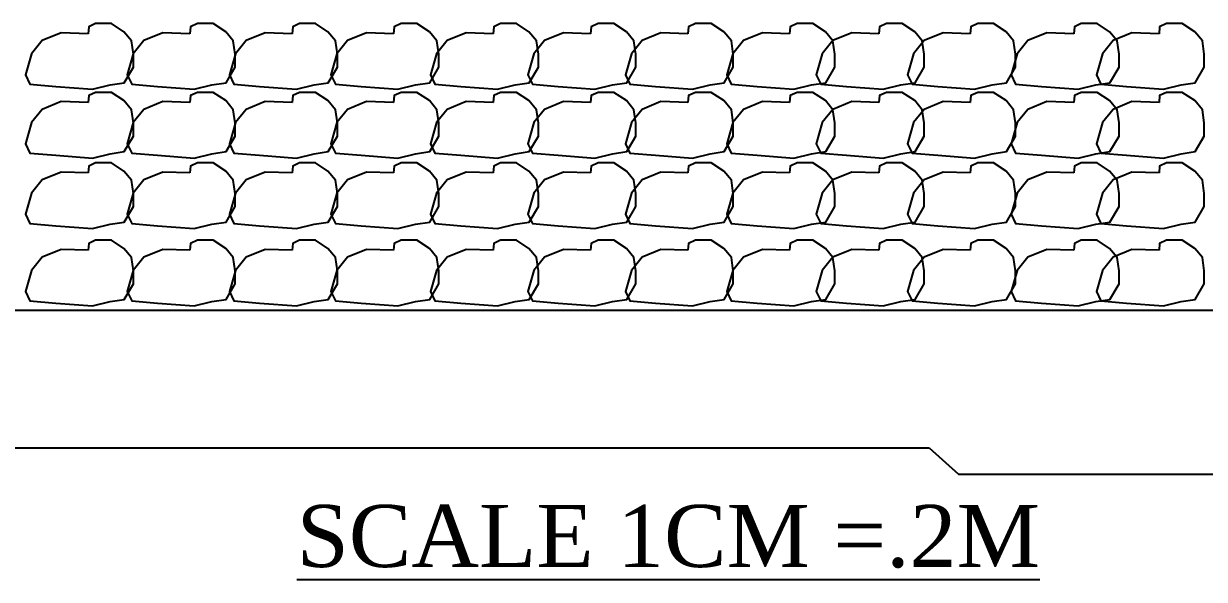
# Model space of a CAD drawing. Header units: metres. Extents: x 0.51 to 7.82, y 1.27 to 6.31.
# Drawn here: x 2.919 to 3.87, y 4.044 to 4.491 of the extents above; entities that cross this region are included whole.
import ezdxf

# ---------------------------------------------------------------- set-up
doc = ezdxf.new("R2010")
doc.units = ezdxf.units.M
doc.header["$MEASUREMENT"] = 0
for name, color, linetype in [('DWG. LINE', 1, 'Continuous'), ('HATCH', 2, 'Continuous'), ('TEXT', 7, 'Continuous')]:
    doc.layers.add(name, color=color, linetype=linetype)
doc.styles.get("Standard").update_dxf_attribs({"font": 'TIMES.TTF', "height": 0.05})

msp = doc.modelspace()

# ---------------------------------------------------------------- linework, layer by layer
at = {"layer": 'DWG. LINE'}
for p, q in [((0.77902, 4.26054), (4.19236, 4.26054)), ((1.86207, 4.14958), (3.64861, 4.14958)), ((3.64861, 4.14958), (3.67208, 4.1284)), ((3.67208, 4.1284), (4.23668, 4.1284))]:
    msp.add_line(p, q, dxfattribs=at)
at = {"layer": 'HATCH'}
for points in [[(2.97117, 4.48304), (2.94939, 4.4838), (2.93419, 4.47747), (2.92558, 4.46684), (2.92077, 4.44988), (2.92431, 4.44229), (2.94508, 4.44052), (2.97472, 4.43824), (2.9889, 4.44179), (3.0003, 4.44356), (3.00765, 4.45596), (3.00765, 4.46659), (3.00613, 4.47722), (3.00005, 4.48456), (2.98992, 4.49114), (2.97725, 4.49114), (2.97168, 4.4886), (2.97117, 4.48304)], [(3.05312, 4.48304), (3.03134, 4.4838), (3.01614, 4.47747), (3.00753, 4.46684), (3.00272, 4.44988), (3.00626, 4.44229), (3.02703, 4.44052), (3.05667, 4.43824), (3.07085, 4.44179), (3.08225, 4.44356), (3.0896, 4.45596), (3.0896, 4.46659), (3.08808, 4.47722), (3.082, 4.48456), (3.07187, 4.49114), (3.0592, 4.49114), (3.05363, 4.4886), (3.05312, 4.48304)], [(3.13543, 4.48304), (3.11365, 4.4838), (3.09845, 4.47747), (3.08984, 4.46684), (3.08503, 4.44988), (3.08857, 4.44229), (3.10934, 4.44052), (3.13898, 4.43824), (3.15316, 4.44179), (3.16456, 4.44356), (3.17191, 4.45596), (3.17191, 4.46659), (3.17039, 4.47722), (3.16431, 4.48456), (3.15418, 4.49114), (3.14151, 4.49114), (3.13594, 4.4886), (3.13543, 4.48304)], [(3.2172, 4.48304), (3.19542, 4.4838), (3.18022, 4.47747), (3.17161, 4.46684), (3.16679, 4.44988), (3.17034, 4.44229), (3.19111, 4.44052), (3.22074, 4.43824), (3.23493, 4.44179), (3.24633, 4.44356), (3.25367, 4.45596), (3.25367, 4.46659), (3.25215, 4.47722), (3.24607, 4.48456), (3.23594, 4.49114), (3.22328, 4.49114), (3.21771, 4.4886), (3.2172, 4.48304)], [(3.29733, 4.48304), (3.27555, 4.4838), (3.26035, 4.47747), (3.25174, 4.46684), (3.24692, 4.44988), (3.25047, 4.44229), (3.27124, 4.44052), (3.30087, 4.43824), (3.31506, 4.44179), (3.32646, 4.44356), (3.3338, 4.45596), (3.3338, 4.46659), (3.33228, 4.47722), (3.3262, 4.48456), (3.31607, 4.49114), (3.30341, 4.49114), (3.29783, 4.4886), (3.29733, 4.48304)], [(3.37582, 4.48304), (3.35404, 4.4838), (3.33884, 4.47747), (3.33023, 4.46684), (3.32542, 4.44988), (3.32896, 4.44229), (3.34973, 4.44052), (3.37937, 4.43824), (3.39355, 4.44179), (3.40495, 4.44356), (3.4123, 4.45596), (3.4123, 4.46659), (3.41078, 4.47722), (3.4047, 4.48456), (3.39457, 4.49114), (3.3819, 4.49114), (3.37633, 4.4886), (3.37582, 4.48304)], [(3.45432, 4.48304), (3.43253, 4.4838), (3.41734, 4.47747), (3.40872, 4.46684), (3.40391, 4.44988), (3.40746, 4.44229), (3.42823, 4.44052), (3.45786, 4.43824), (3.47205, 4.44179), (3.48345, 4.44356), (3.49079, 4.45596), (3.49079, 4.46659), (3.48927, 4.47722), (3.48319, 4.48456), (3.47306, 4.49114), (3.4604, 4.49114), (3.45482, 4.4886), (3.45432, 4.48304)], [(3.53608, 4.48304), (3.5143, 4.4838), (3.4991, 4.47747), (3.49049, 4.46684), (3.48568, 4.44988), (3.48922, 4.44229), (3.50999, 4.44052), (3.53963, 4.43824), (3.55381, 4.44179), (3.56521, 4.44356), (3.57256, 4.45596), (3.57256, 4.46659), (3.57104, 4.47722), (3.56496, 4.48456), (3.55483, 4.49114), (3.54216, 4.49114), (3.53659, 4.4886), (3.53608, 4.48304)], [(3.60804, 4.48304), (3.58625, 4.4838), (3.57105, 4.47747), (3.56244, 4.46684), (3.55763, 4.44988), (3.56118, 4.44229), (3.58195, 4.44052), (3.61158, 4.43824), (3.62577, 4.44179), (3.63716, 4.44356), (3.64451, 4.45596), (3.64451, 4.46659), (3.64299, 4.47722), (3.63691, 4.48456), (3.62678, 4.49114), (3.61411, 4.49114), (3.60854, 4.4886), (3.60804, 4.48304)], [(3.68162, 4.48304), (3.65984, 4.4838), (3.64464, 4.47747), (3.63603, 4.46684), (3.63122, 4.44988), (3.63476, 4.44229), (3.65553, 4.44052), (3.68517, 4.43824), (3.69935, 4.44179), (3.71075, 4.44356), (3.7181, 4.45596), (3.7181, 4.46659), (3.71658, 4.47722), (3.7105, 4.48456), (3.70037, 4.49114), (3.6877, 4.49114), (3.68213, 4.4886), (3.68162, 4.48304)], [(3.76502, 4.48304), (3.74324, 4.4838), (3.72804, 4.47747), (3.71943, 4.46684), (3.71462, 4.44988), (3.71816, 4.44229), (3.73893, 4.44052), (3.76857, 4.43824), (3.78275, 4.44179), (3.79415, 4.44356), (3.8015, 4.45596), (3.8015, 4.46659), (3.79998, 4.47722), (3.7939, 4.48456), (3.78377, 4.49114), (3.7711, 4.49114), (3.76553, 4.4886), (3.76502, 4.48304)], [(3.83371, 4.48304), (3.81192, 4.4838), (3.79673, 4.47747), (3.78811, 4.46684), (3.7833, 4.44988), (3.78685, 4.44229), (3.80762, 4.44052), (3.83725, 4.43824), (3.85144, 4.44179), (3.86284, 4.44356), (3.87018, 4.45596), (3.87018, 4.46659), (3.86866, 4.47722), (3.86258, 4.48456), (3.85245, 4.49114), (3.83979, 4.49114), (3.83421, 4.4886), (3.83371, 4.48304)], [(2.97117, 4.42761), (2.94939, 4.42837), (2.93419, 4.42204), (2.92558, 4.41141), (2.92077, 4.39446), (2.92431, 4.38686), (2.94508, 4.38509), (2.97472, 4.38281), (2.9889, 4.38636), (3.0003, 4.38813), (3.00765, 4.40053), (3.00765, 4.41116), (3.00613, 4.42179), (3.00005, 4.42913), (2.98992, 4.43571), (2.97725, 4.43571), (2.97168, 4.43318), (2.97117, 4.42761)], [(3.05312, 4.42761), (3.03134, 4.42837), (3.01614, 4.42204), (3.00753, 4.41141), (3.00272, 4.39446), (3.00626, 4.38686), (3.02703, 4.38509), (3.05667, 4.38281), (3.07085, 4.38636), (3.08225, 4.38813), (3.0896, 4.40053), (3.0896, 4.41116), (3.08808, 4.42179), (3.082, 4.42913), (3.07187, 4.43571), (3.0592, 4.43571), (3.05363, 4.43318), (3.05312, 4.42761)], [(3.13543, 4.42761), (3.11365, 4.42837), (3.09845, 4.42204), (3.08984, 4.41141), (3.08503, 4.39446), (3.08857, 4.38686), (3.10934, 4.38509), (3.13898, 4.38281), (3.15316, 4.38636), (3.16456, 4.38813), (3.17191, 4.40053), (3.17191, 4.41116), (3.17039, 4.42179), (3.16431, 4.42913), (3.15418, 4.43571), (3.14151, 4.43571), (3.13594, 4.43318), (3.13543, 4.42761)], [(3.2172, 4.42761), (3.19542, 4.42837), (3.18022, 4.42204), (3.17161, 4.41141), (3.16679, 4.39446), (3.17034, 4.38686), (3.19111, 4.38509), (3.22074, 4.38281), (3.23493, 4.38636), (3.24633, 4.38813), (3.25367, 4.40053), (3.25367, 4.41116), (3.25215, 4.42179), (3.24607, 4.42913), (3.23594, 4.43571), (3.22328, 4.43571), (3.21771, 4.43318), (3.2172, 4.42761)], [(3.29733, 4.42761), (3.27555, 4.42837), (3.26035, 4.42204), (3.25174, 4.41141), (3.24692, 4.39446), (3.25047, 4.38686), (3.27124, 4.38509), (3.30087, 4.38281), (3.31506, 4.38636), (3.32646, 4.38813), (3.3338, 4.40053), (3.3338, 4.41116), (3.33228, 4.42179), (3.3262, 4.42913), (3.31607, 4.43571), (3.30341, 4.43571), (3.29783, 4.43318), (3.29733, 4.42761)], [(3.37582, 4.42761), (3.35404, 4.42837), (3.33884, 4.42204), (3.33023, 4.41141), (3.32542, 4.39446), (3.32896, 4.38686), (3.34973, 4.38509), (3.37937, 4.38281), (3.39355, 4.38636), (3.40495, 4.38813), (3.4123, 4.40053), (3.4123, 4.41116), (3.41078, 4.42179), (3.4047, 4.42913), (3.39457, 4.43571), (3.3819, 4.43571), (3.37633, 4.43318), (3.37582, 4.42761)], [(3.45432, 4.42761), (3.43253, 4.42837), (3.41734, 4.42204), (3.40872, 4.41141), (3.40391, 4.39446), (3.40746, 4.38686), (3.42823, 4.38509), (3.45786, 4.38281), (3.47205, 4.38636), (3.48345, 4.38813), (3.49079, 4.40053), (3.49079, 4.41116), (3.48927, 4.42179), (3.48319, 4.42913), (3.47306, 4.43571), (3.4604, 4.43571), (3.45482, 4.43318), (3.45432, 4.42761)], [(3.53608, 4.42761), (3.5143, 4.42837), (3.4991, 4.42204), (3.49049, 4.41141), (3.48568, 4.39446), (3.48922, 4.38686), (3.50999, 4.38509), (3.53963, 4.38281), (3.55381, 4.38636), (3.56521, 4.38813), (3.57256, 4.40053), (3.57256, 4.41116), (3.57104, 4.42179), (3.56496, 4.42913), (3.55483, 4.43571), (3.54216, 4.43571), (3.53659, 4.43318), (3.53608, 4.42761)], [(3.60804, 4.42761), (3.58625, 4.42837), (3.57105, 4.42204), (3.56244, 4.41141), (3.55763, 4.39446), (3.56118, 4.38686), (3.58195, 4.38509), (3.61158, 4.38281), (3.62577, 4.38636), (3.63716, 4.38813), (3.64451, 4.40053), (3.64451, 4.41116), (3.64299, 4.42179), (3.63691, 4.42913), (3.62678, 4.43571), (3.61411, 4.43571), (3.60854, 4.43318), (3.60804, 4.42761)], [(3.68162, 4.42761), (3.65984, 4.42837), (3.64464, 4.42204), (3.63603, 4.41141), (3.63122, 4.39446), (3.63476, 4.38686), (3.65553, 4.38509), (3.68517, 4.38281), (3.69935, 4.38636), (3.71075, 4.38813), (3.7181, 4.40053), (3.7181, 4.41116), (3.71658, 4.42179), (3.7105, 4.42913), (3.70037, 4.43571), (3.6877, 4.43571), (3.68213, 4.43318), (3.68162, 4.42761)], [(3.76502, 4.42761), (3.74324, 4.42837), (3.72804, 4.42204), (3.71943, 4.41141), (3.71462, 4.39446), (3.71816, 4.38686), (3.73893, 4.38509), (3.76857, 4.38281), (3.78275, 4.38636), (3.79415, 4.38813), (3.8015, 4.40053), (3.8015, 4.41116), (3.79998, 4.42179), (3.7939, 4.42913), (3.78377, 4.43571), (3.7711, 4.43571), (3.76553, 4.43318), (3.76502, 4.42761)], [(3.83371, 4.42761), (3.81192, 4.42837), (3.79673, 4.42204), (3.78811, 4.41141), (3.7833, 4.39446), (3.78685, 4.38686), (3.80762, 4.38509), (3.83725, 4.38281), (3.85144, 4.38636), (3.86284, 4.38813), (3.87018, 4.40053), (3.87018, 4.41116), (3.86866, 4.42179), (3.86258, 4.42913), (3.85245, 4.43571), (3.83979, 4.43571), (3.83421, 4.43318), (3.83371, 4.42761)], [(2.97117, 4.37086), (2.94939, 4.37162), (2.93419, 4.36529), (2.92558, 4.35466), (2.92077, 4.33771), (2.92431, 4.33011), (2.94508, 4.32834), (2.97472, 4.32607), (2.9889, 4.32961), (3.0003, 4.33138), (3.00765, 4.34378), (3.00765, 4.35441), (3.00613, 4.36504), (3.00005, 4.37238), (2.98992, 4.37896), (2.97725, 4.37896), (2.97168, 4.37643), (2.97117, 4.37086)], [(3.05312, 4.37086), (3.03134, 4.37162), (3.01614, 4.36529), (3.00753, 4.35466), (3.00272, 4.33771), (3.00626, 4.33011), (3.02703, 4.32834), (3.05667, 4.32607), (3.07085, 4.32961), (3.08225, 4.33138), (3.0896, 4.34378), (3.0896, 4.35441), (3.08808, 4.36504), (3.082, 4.37238), (3.07187, 4.37896), (3.0592, 4.37896), (3.05363, 4.37643), (3.05312, 4.37086)], [(3.13543, 4.37086), (3.11365, 4.37162), (3.09845, 4.36529), (3.08984, 4.35466), (3.08503, 4.33771), (3.08857, 4.33011), (3.10934, 4.32834), (3.13898, 4.32607), (3.15316, 4.32961), (3.16456, 4.33138), (3.17191, 4.34378), (3.17191, 4.35441), (3.17039, 4.36504), (3.16431, 4.37238), (3.15418, 4.37896), (3.14151, 4.37896), (3.13594, 4.37643), (3.13543, 4.37086)], [(3.2172, 4.37086), (3.19542, 4.37162), (3.18022, 4.36529), (3.17161, 4.35466), (3.16679, 4.33771), (3.17034, 4.33011), (3.19111, 4.32834), (3.22074, 4.32607), (3.23493, 4.32961), (3.24633, 4.33138), (3.25367, 4.34378), (3.25367, 4.35441), (3.25215, 4.36504), (3.24607, 4.37238), (3.23594, 4.37896), (3.22328, 4.37896), (3.21771, 4.37643), (3.2172, 4.37086)], [(3.29733, 4.37086), (3.27555, 4.37162), (3.26035, 4.36529), (3.25174, 4.35466), (3.24692, 4.33771), (3.25047, 4.33011), (3.27124, 4.32834), (3.30087, 4.32607), (3.31506, 4.32961), (3.32646, 4.33138), (3.3338, 4.34378), (3.3338, 4.35441), (3.33228, 4.36504), (3.3262, 4.37238), (3.31607, 4.37896), (3.30341, 4.37896), (3.29783, 4.37643), (3.29733, 4.37086)], [(3.37582, 4.37086), (3.35404, 4.37162), (3.33884, 4.36529), (3.33023, 4.35466), (3.32542, 4.33771), (3.32896, 4.33011), (3.34973, 4.32834), (3.37937, 4.32607), (3.39355, 4.32961), (3.40495, 4.33138), (3.4123, 4.34378), (3.4123, 4.35441), (3.41078, 4.36504), (3.4047, 4.37238), (3.39457, 4.37896), (3.3819, 4.37896), (3.37633, 4.37643), (3.37582, 4.37086)], [(3.45432, 4.37086), (3.43253, 4.37162), (3.41734, 4.36529), (3.40872, 4.35466), (3.40391, 4.33771), (3.40746, 4.33011), (3.42823, 4.32834), (3.45786, 4.32607), (3.47205, 4.32961), (3.48345, 4.33138), (3.49079, 4.34378), (3.49079, 4.35441), (3.48927, 4.36504), (3.48319, 4.37238), (3.47306, 4.37896), (3.4604, 4.37896), (3.45482, 4.37643), (3.45432, 4.37086)], [(3.53608, 4.37086), (3.5143, 4.37162), (3.4991, 4.36529), (3.49049, 4.35466), (3.48568, 4.33771), (3.48922, 4.33011), (3.50999, 4.32834), (3.53963, 4.32607), (3.55381, 4.32961), (3.56521, 4.33138), (3.57256, 4.34378), (3.57256, 4.35441), (3.57104, 4.36504), (3.56496, 4.37238), (3.55483, 4.37896), (3.54216, 4.37896), (3.53659, 4.37643), (3.53608, 4.37086)], [(3.60804, 4.37086), (3.58625, 4.37162), (3.57105, 4.36529), (3.56244, 4.35466), (3.55763, 4.33771), (3.56118, 4.33011), (3.58195, 4.32834), (3.61158, 4.32607), (3.62577, 4.32961), (3.63716, 4.33138), (3.64451, 4.34378), (3.64451, 4.35441), (3.64299, 4.36504), (3.63691, 4.37238), (3.62678, 4.37896), (3.61411, 4.37896), (3.60854, 4.37643), (3.60804, 4.37086)], [(3.68162, 4.37086), (3.65984, 4.37162), (3.64464, 4.36529), (3.63603, 4.35466), (3.63122, 4.33771), (3.63476, 4.33011), (3.65553, 4.32834), (3.68517, 4.32607), (3.69935, 4.32961), (3.71075, 4.33138), (3.7181, 4.34378), (3.7181, 4.35441), (3.71658, 4.36504), (3.7105, 4.37238), (3.70037, 4.37896), (3.6877, 4.37896), (3.68213, 4.37643), (3.68162, 4.37086)], [(3.76502, 4.37086), (3.74324, 4.37162), (3.72804, 4.36529), (3.71943, 4.35466), (3.71462, 4.33771), (3.71816, 4.33011), (3.73893, 4.32834), (3.76857, 4.32607), (3.78275, 4.32961), (3.79415, 4.33138), (3.8015, 4.34378), (3.8015, 4.35441), (3.79998, 4.36504), (3.7939, 4.37238), (3.78377, 4.37896), (3.7711, 4.37896), (3.76553, 4.37643), (3.76502, 4.37086)], [(3.83371, 4.37086), (3.81192, 4.37162), (3.79673, 4.36529), (3.78811, 4.35466), (3.7833, 4.33771), (3.78685, 4.33011), (3.80762, 4.32834), (3.83725, 4.32607), (3.85144, 4.32961), (3.86284, 4.33138), (3.87018, 4.34378), (3.87018, 4.35441), (3.86866, 4.36504), (3.86258, 4.37238), (3.85245, 4.37896), (3.83979, 4.37896), (3.83421, 4.37643), (3.83371, 4.37086)], [(2.97117, 4.30861), (2.94939, 4.30937), (2.93419, 4.30304), (2.92558, 4.29241), (2.92077, 4.27545), (2.92431, 4.26786), (2.94508, 4.26609), (2.97472, 4.26381), (2.9889, 4.26736), (3.0003, 4.26913), (3.00765, 4.28153), (3.00765, 4.29216), (3.00613, 4.30279), (3.00005, 4.31013), (2.98992, 4.31671), (2.97725, 4.31671), (2.97168, 4.31418), (2.97117, 4.30861)], [(3.05312, 4.30861), (3.03134, 4.30937), (3.01614, 4.30304), (3.00753, 4.29241), (3.00272, 4.27545), (3.00626, 4.26786), (3.02703, 4.26609), (3.05667, 4.26381), (3.07085, 4.26736), (3.08225, 4.26913), (3.0896, 4.28153), (3.0896, 4.29216), (3.08808, 4.30279), (3.082, 4.31013), (3.07187, 4.31671), (3.0592, 4.31671), (3.05363, 4.31418), (3.05312, 4.30861)], [(3.13543, 4.30861), (3.11365, 4.30937), (3.09845, 4.30304), (3.08984, 4.29241), (3.08503, 4.27545), (3.08857, 4.26786), (3.10934, 4.26609), (3.13898, 4.26381), (3.15316, 4.26736), (3.16456, 4.26913), (3.17191, 4.28153), (3.17191, 4.29216), (3.17039, 4.30279), (3.16431, 4.31013), (3.15418, 4.31671), (3.14151, 4.31671), (3.13594, 4.31418), (3.13543, 4.30861)], [(3.2172, 4.30861), (3.19542, 4.30937), (3.18022, 4.30304), (3.17161, 4.29241), (3.16679, 4.27545), (3.17034, 4.26786), (3.19111, 4.26609), (3.22074, 4.26381), (3.23493, 4.26736), (3.24633, 4.26913), (3.25367, 4.28153), (3.25367, 4.29216), (3.25215, 4.30279), (3.24607, 4.31013), (3.23594, 4.31671), (3.22328, 4.31671), (3.21771, 4.31418), (3.2172, 4.30861)], [(3.29733, 4.30861), (3.27555, 4.30937), (3.26035, 4.30304), (3.25174, 4.29241), (3.24692, 4.27545), (3.25047, 4.26786), (3.27124, 4.26609), (3.30087, 4.26381), (3.31506, 4.26736), (3.32646, 4.26913), (3.3338, 4.28153), (3.3338, 4.29216), (3.33228, 4.30279), (3.3262, 4.31013), (3.31607, 4.31671), (3.30341, 4.31671), (3.29783, 4.31418), (3.29733, 4.30861)], [(3.37582, 4.30861), (3.35404, 4.30937), (3.33884, 4.30304), (3.33023, 4.29241), (3.32542, 4.27545), (3.32896, 4.26786), (3.34973, 4.26609), (3.37937, 4.26381), (3.39355, 4.26736), (3.40495, 4.26913), (3.4123, 4.28153), (3.4123, 4.29216), (3.41078, 4.30279), (3.4047, 4.31013), (3.39457, 4.31671), (3.3819, 4.31671), (3.37633, 4.31418), (3.37582, 4.30861)], [(3.45432, 4.30861), (3.43253, 4.30937), (3.41734, 4.30304), (3.40872, 4.29241), (3.40391, 4.27545), (3.40746, 4.26786), (3.42823, 4.26609), (3.45786, 4.26381), (3.47205, 4.26736), (3.48345, 4.26913), (3.49079, 4.28153), (3.49079, 4.29216), (3.48927, 4.30279), (3.48319, 4.31013), (3.47306, 4.31671), (3.4604, 4.31671), (3.45482, 4.31418), (3.45432, 4.30861)], [(3.53608, 4.30861), (3.5143, 4.30937), (3.4991, 4.30304), (3.49049, 4.29241), (3.48568, 4.27545), (3.48922, 4.26786), (3.50999, 4.26609), (3.53963, 4.26381), (3.55381, 4.26736), (3.56521, 4.26913), (3.57256, 4.28153), (3.57256, 4.29216), (3.57104, 4.30279), (3.56496, 4.31013), (3.55483, 4.31671), (3.54216, 4.31671), (3.53659, 4.31418), (3.53608, 4.30861)], [(3.60804, 4.30861), (3.58625, 4.30937), (3.57105, 4.30304), (3.56244, 4.29241), (3.55763, 4.27545), (3.56118, 4.26786), (3.58195, 4.26609), (3.61158, 4.26381), (3.62577, 4.26736), (3.63716, 4.26913), (3.64451, 4.28153), (3.64451, 4.29216), (3.64299, 4.30279), (3.63691, 4.31013), (3.62678, 4.31671), (3.61411, 4.31671), (3.60854, 4.31418), (3.60804, 4.30861)], [(3.68162, 4.30861), (3.65984, 4.30937), (3.64464, 4.30304), (3.63603, 4.29241), (3.63122, 4.27545), (3.63476, 4.26786), (3.65553, 4.26609), (3.68517, 4.26381), (3.69935, 4.26736), (3.71075, 4.26913), (3.7181, 4.28153), (3.7181, 4.29216), (3.71658, 4.30279), (3.7105, 4.31013), (3.70037, 4.31671), (3.6877, 4.31671), (3.68213, 4.31418), (3.68162, 4.30861)], [(3.76502, 4.30861), (3.74324, 4.30937), (3.72804, 4.30304), (3.71943, 4.29241), (3.71462, 4.27545), (3.71816, 4.26786), (3.73893, 4.26609), (3.76857, 4.26381), (3.78275, 4.26736), (3.79415, 4.26913), (3.8015, 4.28153), (3.8015, 4.29216), (3.79998, 4.30279), (3.7939, 4.31013), (3.78377, 4.31671), (3.7711, 4.31671), (3.76553, 4.31418), (3.76502, 4.30861)], [(3.83371, 4.30861), (3.81192, 4.30937), (3.79673, 4.30304), (3.78811, 4.29241), (3.7833, 4.27545), (3.78685, 4.26786), (3.80762, 4.26609), (3.83725, 4.26381), (3.85144, 4.26736), (3.86284, 4.26913), (3.87018, 4.28153), (3.87018, 4.29216), (3.86866, 4.30279), (3.86258, 4.31013), (3.85245, 4.31671), (3.83979, 4.31671), (3.83421, 4.31418), (3.83371, 4.30861)]]:
    msp.add_lwpolyline(points, dxfattribs=at)

# ---------------------------------------------------------------- texts
at = {"layer": 'TEXT'}
msp.add_text('%%USCALE 1CM =.2M', height=0.05, dxfattribs=at).set_placement((3.13918, 4.05365))

doc.saveas('drawing.dxf')
